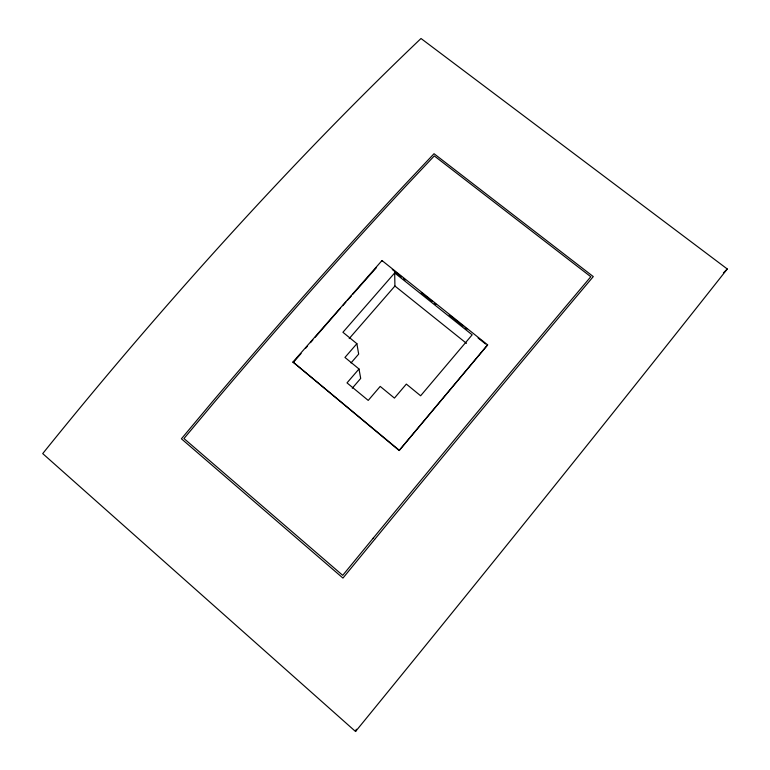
<?xml version="1.0" encoding="UTF-8"?>
<svg xmlns="http://www.w3.org/2000/svg" width="770" height="770" viewBox="0 0 770 770"><rect width="100%" height="100%" fill="white"/><g stroke="black" fill="none" stroke-linecap="round" stroke-linejoin="round"><path stroke-width="1.16" d="M487.641 344.883L399.158 450.527L292.966 362.016L381.987 260.539L487.641 344.883L399.158 450.527M355.548 731.5A845.325 17.999 -51 0 0 727.284 268.99L421.007 38.5A814.631 138.148 -49.6 0 0 42.716 453.597L355.548 731.5L356.327 729.238M352.265 388.215L360.697 378.417L359.003 368.984L344.95 357.444L356.885 343.69L342.919 332.274L394.683 272.936L472.164 334.825L420.632 395.78L406.339 384.095L394.433 398.1L380.207 386.405L368.224 400.41L347.01 382.882L359.003 368.984M351.033 362.92L358.666 354.094L356.885 343.69M293.216 362.564L301.07 353.517M305.786 348.088L307.355 346.279M310.503 342.66L312.851 339.945M315.209 337.231L340.35 308.327M349.195 338.588L394.923 286.026L394.683 272.936M342.708 305.671L345.855 302.119M347.434 300.348L351.361 295.911M352.93 294.13L376.52 267.517M723.405 272.927L727.284 268.99M392.286 269.5L401.613 276.95M403.48 278.442L405.347 279.933M421.209 292.59L432.403 301.532M434.27 303.024L436.128 304.506M449.189 314.94L463.184 326.105M465.051 327.597L466.918 329.088M478.112 338.03L485.572 343.988M394.923 286.026L466.485 343.353M292.966 362.016L399.149 450.181M381.987 260.539L382.026 261.309M373.171 538.211L342.717 575.344L183.972 438.534L213.887 402.777A821.975 101.399 -49.9 0 1 406.522 185.368L434.29 155.915L590.811 276.738L564.092 308.443A837.385 23.033 -50.6 0 0 373.171 538.211M374.624 539.443L342.948 578.077L181.412 438.794L212.52 401.613A821.84 102.064 -49.9 0 1 405.164 184.309L434.03 153.711L593.295 276.584L565.526 309.569A837.519 22.32 -50.6 0 0 374.624 539.443"/></g></svg>
